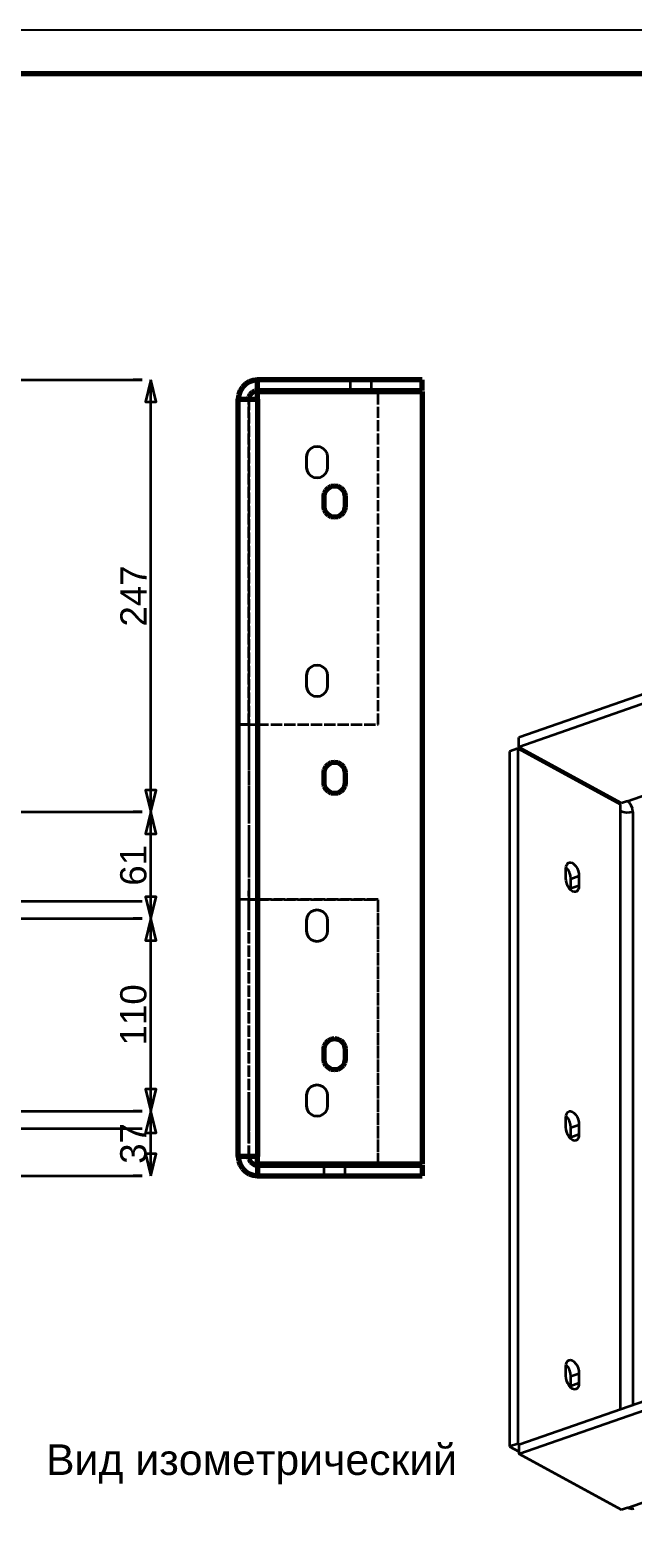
# Model space of a CAD drawing. Header units: millimetres. Extents: x 0 to 420, y 0 to 297.
# Drawn here: x 220 to 288.9, y 124.8 to 297 of the extents above; entities that cross this region are included whole.
import ezdxf
from ezdxf.enums import TextEntityAlignment as Align

# ---------------------------------------------------------------- set-up
doc = ezdxf.new("R2010")
doc.units = ezdxf.units.MM
doc.linetypes.add('DASHED', pattern=[1.524, 1.27, -0.254])
doc.styles.add('GOST', font='Arial')

msp = doc.modelspace()

# ---------------------------------------------------------------- linework, layer by layer
at = {"color": 7, "lineweight": 35}
for p, q in [((217.8, 257), (232.8, 257)), ((232.8, 257), (231.8, 257)), ((233.8, 207.6), (233.8, 257)), ((98.6, 207.6), (232.8, 207.6)), ((232.8, 207.6), (231.8, 207.6)), ((232.8, 207.6), (231.8, 207.6)), ((233.8, 195.4), (233.8, 207.6)), ((122.8, 197.4), (232.8, 197.4)), ((126.26, 195.4), (232.8, 195.4)), ((232.8, 195.4), (231.8, 195.4)), ((232.8, 195.4), (231.8, 195.4)), ((233.8, 173.4), (233.8, 195.4)), ((122.8, 173.4), (232.8, 173.4)), ((232.8, 173.4), (231.8, 173.4)), ((232.8, 173.4), (231.8, 173.4)), ((233.8, 166), (233.8, 173.4)), ((126.26, 171.4), (232.8, 171.4)), ((217.8, 166), (232.8, 166)), ((232.8, 166), (231.8, 166))]:
    msp.add_line(p, q, dxfattribs=at)
at = {"color": 1, "lineweight": 70}
for p, q in [((245.05, 256.78), (244.63, 256.52)), ((245.51, 256.94), (245.05, 256.78)), ((246, 257), (245.51, 256.94)), ((264.8, 257), (246, 257)), ((246, 255.8), (246, 257)), ((264.8, 255.8), (264.8, 257)), ((243.86, 255.29), (243.8, 254.8)), ((244.02, 255.75), (243.86, 255.29)), ((244.28, 256.17), (244.02, 255.75)), ((244.63, 256.52), (244.28, 256.17)), ((245, 254.8), (245.05, 255.11)), ((245.05, 255.11), (245.19, 255.39)), ((245.19, 255.39), (245.41, 255.61)), ((245.41, 255.61), (245.69, 255.75)), ((245.69, 255.75), (246, 255.8)), ((246, 255.66), (246, 255.8)), ((246, 255.8), (264.8, 255.8)), ((246, 254.8), (246, 255.66)), ((246, 255.66), (264.8, 255.66)), ((259.8, 255.66), (259.8, 255.8)), ((264.8, 255.66), (264.8, 167.34)), ((243.8, 168.2), (243.8, 254.8)), ((243.8, 254.8), (243.81, 254.8)), ((243.81, 254.8), (243.86, 254.8)), ((243.86, 254.8), (243.92, 254.8)), ((243.92, 254.8), (244.02, 254.8)), ((244.02, 254.8), (244.14, 254.8)), ((244.14, 254.8), (244.28, 254.8)), ((244.28, 254.8), (244.44, 254.8)), ((244.44, 254.8), (244.63, 254.8)), ((244.63, 254.8), (244.83, 254.8)), ((244.83, 254.8), (245.05, 254.8)), ((245.05, 254.8), (245.27, 254.8)), ((245.27, 254.8), (245.51, 254.8)), ((245.51, 254.8), (245.75, 254.8)), ((245.75, 254.8), (246, 254.8)), ((246, 254.8), (246, 168.2)), ((253.83, 244.41), (254.09, 244.67)), ((254.09, 244.67), (254.43, 244.84)), ((254.43, 244.84), (254.8, 244.9)), ((254.8, 244.9), (255.17, 244.84)), ((255.17, 244.84), (255.51, 244.67)), ((255.51, 244.67), (255.77, 244.41)), ((253.6, 243.7), (253.66, 244.07)), ((253.6, 242.5), (253.6, 243.7)), ((253.66, 244.07), (253.83, 244.41)), ((255.77, 244.41), (255.94, 244.07)), ((255.94, 244.07), (256, 243.7)), ((256, 243.7), (256, 242.5)), ((253.66, 242.13), (253.6, 242.5)), ((253.83, 241.79), (253.66, 242.13)), ((254.09, 241.53), (253.83, 241.79)), ((254.43, 241.36), (254.09, 241.53)), ((254.8, 241.3), (254.43, 241.36)), ((255.17, 241.36), (254.8, 241.3)), ((255.51, 241.53), (255.17, 241.36)), ((255.77, 241.79), (255.51, 241.53)), ((255.94, 242.13), (255.77, 241.79)), ((256, 242.5), (255.94, 242.13)), ((253.6, 212.1), (253.66, 212.47)), ((253.6, 210.9), (253.6, 212.1)), ((253.66, 212.47), (253.83, 212.81)), ((253.83, 212.81), (254.09, 213.07)), ((254.09, 213.07), (254.43, 213.24)), ((254.43, 213.24), (254.8, 213.3)), ((254.8, 213.3), (255.17, 213.24)), ((255.17, 213.24), (255.51, 213.07)), ((255.51, 213.07), (255.77, 212.81)), ((255.77, 212.81), (255.94, 212.47)), ((255.94, 212.47), (256, 212.1)), ((256, 212.1), (256, 210.9)), ((253.66, 210.53), (253.6, 210.9)), ((253.83, 210.19), (253.66, 210.53)), ((254.09, 209.93), (253.83, 210.19)), ((255.77, 210.19), (255.51, 209.93)), ((255.94, 210.53), (255.77, 210.19)), ((256, 210.9), (255.94, 210.53)), ((254.43, 209.76), (254.09, 209.93)), ((254.8, 209.7), (254.43, 209.76)), ((255.17, 209.76), (254.8, 209.7)), ((255.51, 209.93), (255.17, 209.76)), ((253.6, 180.5), (253.66, 180.87)), ((253.66, 180.87), (253.83, 181.21)), ((253.83, 181.21), (254.09, 181.47)), ((254.09, 181.47), (254.43, 181.64)), ((254.43, 181.64), (254.8, 181.7)), ((254.8, 181.7), (255.17, 181.64)), ((255.17, 181.64), (255.51, 181.47)), ((255.51, 181.47), (255.77, 181.21)), ((255.77, 181.21), (255.94, 180.87)), ((255.94, 180.87), (256, 180.5)), ((253.6, 179.3), (253.6, 180.5)), ((253.66, 178.93), (253.6, 179.3)), ((256, 179.3), (255.94, 178.93)), ((256, 180.5), (256, 179.3)), ((253.83, 178.59), (253.66, 178.93)), ((254.09, 178.33), (253.83, 178.59)), ((254.43, 178.16), (254.09, 178.33)), ((254.8, 178.1), (254.43, 178.16)), ((255.17, 178.16), (254.8, 178.1)), ((255.51, 178.33), (255.17, 178.16)), ((255.77, 178.59), (255.51, 178.33)), ((255.94, 178.93), (255.77, 178.59)), ((243.81, 168.2), (243.8, 168.2)), ((243.8, 168.2), (243.86, 167.71)), ((243.86, 168.2), (243.81, 168.2)), ((243.92, 168.2), (243.86, 168.2)), ((243.86, 167.71), (244.02, 167.25)), ((244.02, 168.2), (243.92, 168.2)), ((244.14, 168.2), (244.02, 168.2)), ((244.02, 167.25), (244.28, 166.83)), ((244.28, 168.2), (244.14, 168.2)), ((244.44, 168.2), (244.28, 168.2)), ((244.63, 168.2), (244.44, 168.2)), ((244.83, 168.2), (244.63, 168.2)), ((245.05, 168.2), (244.83, 168.2)), ((245, 168.2), (245.05, 167.89)), ((245.27, 168.2), (245.05, 168.2)), ((245.05, 167.89), (245.19, 167.61)), ((245.19, 167.61), (245.41, 167.39)), ((245.51, 168.2), (245.27, 168.2)), ((245.41, 167.39), (245.69, 167.25)), ((245.75, 168.2), (245.51, 168.2)), ((245.69, 167.25), (246, 167.2)), ((246, 168.2), (245.75, 168.2)), ((246, 167.34), (246, 168.2)), ((246, 167.34), (246, 167.2)), ((264.8, 167.34), (246, 167.34)), ((246, 167.2), (264.8, 167.2)), ((246, 167.2), (246, 166)), ((259.8, 167.2), (259.8, 167.34)), ((264.8, 167.2), (264.8, 166)), ((244.28, 166.83), (244.63, 166.48)), ((244.63, 166.48), (245.05, 166.22)), ((245.05, 166.22), (245.51, 166.06)), ((245.51, 166.06), (246, 166)), ((246, 166), (264.8, 166))]:
    msp.add_line(p, q, dxfattribs=at)
at = {"color": 5, "linetype": 'DASHED', "lineweight": 35}
for p, q in [((245.05, 256.78), (244.63, 256.52)), ((245.51, 256.94), (245.05, 256.78)), ((246, 257), (245.51, 256.94)), ((246, 255.8), (246, 257)), ((246, 257), (246, 255.8)), ((246, 255.8), (246, 257)), ((246, 257), (264.8, 257)), ((256.6, 257), (256.6, 255.8)), ((256.6, 257), (256.63, 257)), ((256.6, 257), (256.6, 255.8)), ((256.63, 257), (256.6, 257)), ((256.6, 257), (256.6, 255.8)), ((256.6, 257), (256.63, 257)), ((256.6, 257), (256.6, 255.8)), ((256.63, 257), (256.6, 257)), ((256.63, 257), (256.72, 257)), ((256.72, 257), (256.63, 257)), ((256.63, 257), (256.72, 257)), ((256.72, 257), (256.63, 257)), ((256.72, 257), (256.86, 257)), ((256.86, 257), (256.72, 257)), ((256.72, 257), (256.86, 257)), ((256.86, 257), (256.72, 257)), ((256.86, 257), (257.05, 257)), ((257.05, 257), (256.86, 257)), ((256.86, 257), (257.05, 257)), ((257.05, 257), (256.86, 257)), ((257.05, 257), (257.28, 257)), ((257.28, 257), (257.05, 257)), ((257.05, 257), (257.28, 257)), ((257.28, 257), (257.05, 257)), ((257.28, 257), (257.53, 257)), ((257.53, 257), (257.28, 257)), ((257.28, 257), (257.53, 257)), ((257.53, 257), (257.28, 257)), ((257.53, 257), (257.8, 257)), ((257.8, 257), (257.53, 257)), ((257.53, 257), (257.8, 257)), ((257.8, 257), (257.53, 257)), ((257.8, 257), (258.07, 257)), ((258.07, 257), (257.8, 257)), ((257.8, 257), (258.07, 257)), ((258.07, 257), (257.8, 257)), ((258.07, 257), (258.32, 257)), ((258.32, 257), (258.07, 257)), ((258.07, 257), (258.32, 257)), ((258.32, 257), (258.07, 257)), ((258.32, 257), (258.55, 257)), ((258.55, 257), (258.32, 257)), ((258.32, 257), (258.55, 257)), ((258.55, 257), (258.32, 257)), ((258.55, 257), (258.74, 257)), ((258.74, 257), (258.55, 257)), ((258.55, 257), (258.74, 257)), ((258.74, 257), (258.55, 257)), ((258.74, 257), (258.88, 257)), ((258.88, 257), (258.74, 257)), ((258.74, 257), (258.88, 257)), ((258.88, 257), (258.74, 257)), ((258.88, 257), (258.97, 257)), ((258.97, 257), (258.88, 257)), ((258.88, 257), (258.97, 257)), ((258.97, 257), (258.88, 257)), ((258.97, 257), (259, 257)), ((259, 257), (258.97, 257)), ((258.97, 257), (259, 257)), ((259, 257), (258.97, 257)), ((259, 257), (259, 255.8)), ((259, 257), (259, 255.8)), ((259, 257), (259, 255.8)), ((259, 257), (259, 255.8)), ((264.8, 255.8), (264.8, 257)), ((243.86, 255.29), (243.8, 254.8)), ((244.02, 255.75), (243.86, 255.29)), ((244.28, 256.17), (244.02, 255.75)), ((244.63, 256.52), (244.28, 256.17)), ((245, 254.8), (245.05, 255.11)), ((245.05, 255.11), (245.19, 255.39)), ((245.19, 255.39), (245.41, 255.61)), ((245.41, 255.61), (245.69, 255.75)), ((245.69, 255.75), (246, 255.8)), ((246, 255.8), (246, 254.8)), ((259.8, 255.8), (246, 255.8)), ((246, 255.8), (259.8, 255.8)), ((246, 255.8), (259.8, 255.8)), ((246, 254.8), (246, 255.66)), ((246, 255.66), (264.8, 255.66)), ((246, 254.8), (246, 255.66)), ((256.63, 255.8), (256.6, 255.8)), ((256.6, 255.8), (256.63, 255.8)), ((256.63, 255.8), (256.6, 255.8)), ((256.6, 255.8), (256.63, 255.8)), ((256.72, 255.8), (256.63, 255.8)), ((256.63, 255.8), (256.72, 255.8)), ((256.72, 255.8), (256.63, 255.8)), ((256.63, 255.8), (256.72, 255.8)), ((256.86, 255.8), (256.72, 255.8)), ((256.72, 255.8), (256.86, 255.8)), ((256.86, 255.8), (256.72, 255.8)), ((256.72, 255.8), (256.86, 255.8)), ((257.05, 255.8), (256.86, 255.8)), ((256.86, 255.8), (257.05, 255.8)), ((257.05, 255.8), (256.86, 255.8)), ((256.86, 255.8), (257.05, 255.8)), ((257.28, 255.8), (257.05, 255.8)), ((257.05, 255.8), (257.28, 255.8)), ((257.28, 255.8), (257.05, 255.8)), ((257.05, 255.8), (257.28, 255.8)), ((257.53, 255.8), (257.28, 255.8)), ((257.28, 255.8), (257.53, 255.8)), ((257.53, 255.8), (257.28, 255.8)), ((257.28, 255.8), (257.53, 255.8)), ((257.8, 255.8), (257.53, 255.8)), ((257.53, 255.8), (257.8, 255.8)), ((257.8, 255.8), (257.53, 255.8)), ((257.53, 255.8), (257.8, 255.8)), ((258.07, 255.8), (257.8, 255.8)), ((257.8, 255.8), (258.07, 255.8)), ((258.07, 255.8), (257.8, 255.8)), ((257.8, 255.8), (258.07, 255.8)), ((258.32, 255.8), (258.07, 255.8)), ((258.07, 255.8), (258.32, 255.8)), ((258.32, 255.8), (258.07, 255.8)), ((258.07, 255.8), (258.32, 255.8)), ((258.55, 255.8), (258.32, 255.8)), ((258.32, 255.8), (258.55, 255.8)), ((258.55, 255.8), (258.32, 255.8)), ((258.32, 255.8), (258.55, 255.8)), ((258.74, 255.8), (258.55, 255.8)), ((258.55, 255.8), (258.74, 255.8)), ((258.74, 255.8), (258.55, 255.8)), ((258.55, 255.8), (258.74, 255.8)), ((258.88, 255.8), (258.74, 255.8)), ((258.74, 255.8), (258.88, 255.8)), ((258.88, 255.8), (258.74, 255.8)), ((258.74, 255.8), (258.88, 255.8)), ((258.97, 255.8), (258.88, 255.8)), ((258.88, 255.8), (258.97, 255.8)), ((258.97, 255.8), (258.88, 255.8)), ((258.88, 255.8), (258.97, 255.8)), ((259, 255.8), (258.97, 255.8)), ((258.97, 255.8), (259, 255.8)), ((259, 255.8), (258.97, 255.8)), ((258.97, 255.8), (259, 255.8)), ((259.8, 217.6), (259.8, 255.8)), ((259.8, 255.8), (264.8, 255.8)), ((259.8, 217.6), (259.8, 255.66)), ((264.8, 255.66), (264.8, 167.34)), ((243.81, 254.8), (243.8, 254.8)), ((243.8, 254.8), (243.8, 217.6)), ((245, 254.8), (243.8, 254.8)), ((245, 254.8), (243.8, 254.8)), ((243.86, 254.8), (243.81, 254.8)), ((243.92, 254.8), (243.86, 254.8)), ((244.02, 254.8), (243.92, 254.8)), ((244.14, 254.8), (244.02, 254.8)), ((244.28, 254.8), (244.14, 254.8)), ((244.44, 254.8), (244.28, 254.8)), ((244.63, 254.8), (244.44, 254.8)), ((244.83, 254.8), (244.63, 254.8)), ((245.05, 254.8), (244.83, 254.8)), ((245.01, 254.8), (245, 254.8)), ((245, 217.6), (245, 254.8)), ((245, 254.8), (245, 168.2)), ((245, 254.8), (245.01, 254.8)), ((245.03, 254.8), (245.01, 254.8)), ((245.01, 254.8), (245.03, 254.8)), ((245.06, 254.8), (245.03, 254.8)), ((245.03, 254.8), (245.06, 254.8)), ((245.27, 254.8), (245.05, 254.8)), ((245.1, 254.8), (245.06, 254.8)), ((245.06, 254.8), (245.1, 254.8)), ((245.15, 254.8), (245.1, 254.8)), ((245.1, 254.8), (245.15, 254.8)), ((245.22, 254.8), (245.15, 254.8)), ((245.15, 254.8), (245.22, 254.8)), ((245.29, 254.8), (245.22, 254.8)), ((245.22, 254.8), (245.29, 254.8)), ((245.51, 254.8), (245.27, 254.8)), ((245.38, 254.8), (245.29, 254.8)), ((245.29, 254.8), (245.38, 254.8)), ((245.47, 254.8), (245.38, 254.8)), ((245.38, 254.8), (245.47, 254.8)), ((245.57, 254.8), (245.47, 254.8)), ((245.47, 254.8), (245.57, 254.8)), ((245.75, 254.8), (245.51, 254.8)), ((245.67, 254.8), (245.57, 254.8)), ((245.57, 254.8), (245.67, 254.8)), ((245.78, 254.8), (245.67, 254.8)), ((245.67, 254.8), (245.78, 254.8)), ((246, 254.8), (245.75, 254.8)), ((245.89, 254.8), (245.78, 254.8)), ((245.78, 254.8), (245.89, 254.8)), ((246, 254.8), (245.89, 254.8)), ((245.89, 254.8), (246, 254.8)), ((251.6, 248.2), (251.66, 248.57)), ((251.66, 248.57), (251.6, 248.2)), ((251.6, 248.2), (251.6, 247)), ((251.6, 247), (251.6, 248.2)), ((251.66, 248.57), (251.83, 248.91)), ((251.83, 248.91), (251.66, 248.57)), ((251.83, 248.91), (252.09, 249.17)), ((252.09, 249.17), (251.83, 248.91)), ((252.09, 249.17), (252.43, 249.34)), ((252.43, 249.34), (252.09, 249.17)), ((252.43, 249.34), (252.8, 249.4)), ((252.8, 249.4), (252.43, 249.34)), ((252.8, 249.4), (253.17, 249.34)), ((253.17, 249.34), (252.8, 249.4)), ((253.17, 249.34), (253.51, 249.17)), ((253.51, 249.17), (253.17, 249.34)), ((253.51, 249.17), (253.77, 248.91)), ((253.77, 248.91), (253.51, 249.17)), ((253.77, 248.91), (253.94, 248.57)), ((253.94, 248.57), (253.77, 248.91)), ((253.94, 248.57), (254, 248.2)), ((254, 248.2), (253.94, 248.57)), ((254, 247), (254, 248.2)), ((254, 248.2), (254, 247)), ((251.66, 246.63), (251.6, 247)), ((251.6, 247), (251.66, 246.63)), ((251.83, 246.29), (251.66, 246.63)), ((251.66, 246.63), (251.83, 246.29)), ((252.09, 246.03), (251.83, 246.29)), ((251.83, 246.29), (252.09, 246.03)), ((253.77, 246.29), (253.51, 246.03)), ((253.51, 246.03), (253.77, 246.29)), ((253.94, 246.63), (253.77, 246.29)), ((253.77, 246.29), (253.94, 246.63)), ((254, 247), (253.94, 246.63)), ((253.94, 246.63), (254, 247)), ((252.43, 245.86), (252.09, 246.03)), ((252.09, 246.03), (252.43, 245.86)), ((252.8, 245.8), (252.43, 245.86)), ((252.43, 245.86), (252.8, 245.8)), ((253.17, 245.86), (252.8, 245.8)), ((252.8, 245.8), (253.17, 245.86)), ((253.51, 246.03), (253.17, 245.86)), ((253.17, 245.86), (253.51, 246.03)), ((254.09, 244.67), (253.83, 244.41)), ((254.43, 244.84), (254.09, 244.67)), ((254.8, 244.9), (254.43, 244.84)), ((255.17, 244.84), (254.8, 244.9)), ((255.51, 244.67), (255.17, 244.84)), ((255.77, 244.41), (255.51, 244.67)), ((253.66, 244.07), (253.6, 243.7)), ((253.6, 243.7), (253.6, 242.5)), ((253.83, 244.41), (253.66, 244.07)), ((255.94, 244.07), (255.77, 244.41)), ((256, 243.7), (255.94, 244.07)), ((256, 242.5), (256, 243.7)), ((253.6, 242.5), (253.66, 242.13)), ((253.66, 242.13), (253.83, 241.79)), ((253.83, 241.79), (254.09, 241.53)), ((254.09, 241.53), (254.43, 241.36)), ((254.43, 241.36), (254.8, 241.3)), ((254.8, 241.3), (255.17, 241.36)), ((255.17, 241.36), (255.51, 241.53)), ((255.51, 241.53), (255.77, 241.79)), ((255.77, 241.79), (255.94, 242.13)), ((255.94, 242.13), (256, 242.5)), ((251.66, 223.57), (251.83, 223.91)), ((251.83, 223.91), (251.66, 223.57)), ((251.83, 223.91), (252.09, 224.17)), ((252.09, 224.17), (251.83, 223.91)), ((252.09, 224.17), (252.43, 224.34)), ((252.43, 224.34), (252.09, 224.17)), ((252.43, 224.34), (252.8, 224.4)), ((252.8, 224.4), (252.43, 224.34)), ((252.8, 224.4), (253.17, 224.34)), ((253.17, 224.34), (252.8, 224.4)), ((253.17, 224.34), (253.51, 224.17)), ((253.51, 224.17), (253.17, 224.34)), ((253.51, 224.17), (253.77, 223.91)), ((253.77, 223.91), (253.51, 224.17)), ((253.77, 223.91), (253.94, 223.57)), ((253.94, 223.57), (253.77, 223.91)), ((251.6, 223.2), (251.66, 223.57)), ((251.66, 223.57), (251.6, 223.2)), ((251.6, 223.2), (251.6, 222)), ((251.6, 222), (251.6, 223.2)), ((253.94, 223.57), (254, 223.2)), ((254, 223.2), (253.94, 223.57)), ((254, 222), (254, 223.2)), ((254, 223.2), (254, 222)), ((251.66, 221.63), (251.6, 222)), ((251.6, 222), (251.66, 221.63)), ((251.83, 221.29), (251.66, 221.63)), ((251.66, 221.63), (251.83, 221.29)), ((252.09, 221.03), (251.83, 221.29)), ((251.83, 221.29), (252.09, 221.03)), ((252.43, 220.86), (252.09, 221.03)), ((252.09, 221.03), (252.43, 220.86)), ((252.8, 220.8), (252.43, 220.86)), ((252.43, 220.86), (252.8, 220.8)), ((253.17, 220.86), (252.8, 220.8)), ((252.8, 220.8), (253.17, 220.86)), ((253.51, 221.03), (253.17, 220.86)), ((253.17, 220.86), (253.51, 221.03)), ((253.77, 221.29), (253.51, 221.03)), ((253.51, 221.03), (253.77, 221.29)), ((253.94, 221.63), (253.77, 221.29)), ((253.77, 221.29), (253.94, 221.63)), ((254, 222), (253.94, 221.63)), ((253.94, 221.63), (254, 222)), ((243.8, 217.6), (243.81, 217.6)), ((243.8, 217.6), (245, 217.6)), ((245, 217.6), (243.8, 217.6)), ((243.8, 217.35), (243.8, 217.6)), ((243.8, 216.61), (243.8, 217.35)), ((243.81, 217.6), (243.86, 217.6)), ((243.86, 217.6), (243.92, 217.6)), ((243.92, 217.6), (244.02, 217.6)), ((244.02, 217.6), (244.14, 217.6)), ((244.14, 217.6), (244.28, 217.6)), ((244.28, 217.6), (244.44, 217.6)), ((244.44, 217.6), (244.63, 217.6)), ((244.63, 217.6), (244.83, 217.6)), ((244.83, 217.6), (245.05, 217.6)), ((245, 217.6), (245.01, 217.6)), ((245, 217.6), (245, 217.35)), ((245, 217.35), (245, 216.61)), ((245.01, 217.6), (245.03, 217.6)), ((245.03, 217.6), (245.06, 217.6)), ((245.05, 217.6), (245.27, 217.6)), ((245.06, 217.6), (245.1, 217.6)), ((245.1, 217.6), (245.15, 217.6)), ((245.15, 217.6), (245.22, 217.6)), ((245.22, 217.6), (245.29, 217.6)), ((245.27, 217.6), (245.51, 217.6)), ((245.29, 217.6), (245.38, 217.6)), ((245.38, 217.6), (245.47, 217.6)), ((245.47, 217.6), (245.57, 217.6)), ((245.51, 217.6), (245.75, 217.6)), ((245.57, 217.6), (245.67, 217.6)), ((245.67, 217.6), (245.78, 217.6)), ((245.75, 217.6), (246, 217.6)), ((245.78, 217.6), (245.89, 217.6)), ((245.89, 217.6), (246, 217.6)), ((246, 217.6), (259.8, 217.6)), ((246, 217.6), (259.8, 217.6)), ((243.8, 215.42), (243.8, 216.61)), ((243.8, 213.83), (243.8, 215.42)), ((245, 216.61), (245, 215.42)), ((245, 215.42), (245, 213.83)), ((243.8, 211.94), (243.8, 213.83)), ((245, 213.83), (245, 211.94)), ((243.8, 209.83), (243.8, 211.94)), ((245, 211.94), (245, 209.83)), ((253.66, 212.47), (253.6, 212.1)), ((253.6, 212.1), (253.6, 210.9)), ((253.83, 212.81), (253.66, 212.47)), ((254.09, 213.07), (253.83, 212.81)), ((254.43, 213.24), (254.09, 213.07)), ((254.8, 213.3), (254.43, 213.24)), ((255.17, 213.24), (254.8, 213.3)), ((255.51, 213.07), (255.17, 213.24)), ((255.77, 212.81), (255.51, 213.07)), ((255.94, 212.47), (255.77, 212.81)), ((256, 212.1), (255.94, 212.47)), ((256, 210.9), (256, 212.1)), ((253.6, 210.9), (253.66, 210.53)), ((253.66, 210.53), (253.83, 210.19)), ((253.83, 210.19), (254.09, 209.93)), ((255.51, 209.93), (255.77, 210.19)), ((255.77, 210.19), (255.94, 210.53)), ((255.94, 210.53), (256, 210.9)), ((243.8, 207.6), (243.8, 209.83)), ((245, 209.83), (245, 207.6)), ((254.09, 209.93), (254.43, 209.76)), ((254.43, 209.76), (254.8, 209.7)), ((254.8, 209.7), (255.17, 209.76)), ((255.17, 209.76), (255.51, 209.93)), ((243.8, 205.37), (243.8, 207.6)), ((245, 207.6), (245, 205.37)), ((243.8, 203.26), (243.8, 205.37)), ((245, 205.37), (245, 203.26)), ((243.8, 201.37), (243.8, 203.26)), ((245, 203.26), (245, 201.37)), ((243.8, 199.78), (243.8, 201.37)), ((243.8, 198.59), (243.8, 199.78)), ((245, 201.37), (245, 199.78)), ((245, 199.78), (245, 198.59)), ((243.8, 198.58), (243.8, 198.6)), ((243.8, 198.6), (243.8, 198.6)), ((243.8, 198.6), (243.8, 198.6)), ((243.8, 198.6), (243.8, 198.59)), ((243.8, 198.59), (243.8, 198.59)), ((243.8, 198.59), (243.8, 198.58)), ((243.8, 197.85), (243.8, 198.59)), ((243.8, 198.52), (243.8, 198.58)), ((243.8, 198.58), (243.8, 198.57)), ((243.8, 198.57), (243.8, 198.56)), ((243.8, 198.56), (243.8, 198.55)), ((243.8, 198.55), (243.8, 198.53)), ((243.8, 198.53), (243.8, 198.52)), ((243.8, 198.42), (243.8, 198.52)), ((243.8, 198.52), (243.8, 198.5)), ((243.8, 198.5), (243.8, 198.48)), ((243.8, 198.48), (243.8, 198.46)), ((243.8, 198.46), (243.8, 198.44)), ((243.8, 198.44), (243.8, 196.44)), ((243.8, 198.28), (243.8, 198.42)), ((243.8, 198.11), (243.8, 198.28)), ((243.8, 197.92), (243.8, 198.11)), ((245, 198.59), (245, 198.6)), ((245, 198.6), (245, 198.6)), ((245, 198.6), (245, 198.6)), ((245, 198.6), (245, 198.58)), ((245, 198.58), (245, 198.59)), ((245, 198.59), (245, 198.59)), ((245, 198.59), (245, 197.85)), ((245, 198.57), (245, 198.58)), ((245, 198.58), (245, 198.52)), ((245, 198.56), (245, 198.57)), ((245, 198.55), (245, 198.56)), ((245, 198.53), (245, 198.55)), ((245, 198.52), (245, 198.53)), ((245, 198.5), (245, 198.52)), ((245, 198.52), (245, 198.42)), ((245, 198.48), (245, 198.5)), ((245, 198.46), (245, 198.48)), ((245, 198.44), (245, 198.46)), ((245, 196.44), (245, 198.44)), ((245, 198.42), (245, 198.28)), ((245, 198.28), (245, 198.11)), ((245, 198.11), (245, 197.92)), ((243.8, 197.71), (243.8, 197.92)), ((243.8, 197.6), (243.8, 197.85)), ((243.8, 197.49), (243.8, 197.71)), ((243.81, 197.6), (243.8, 197.6)), ((243.8, 197.6), (243.8, 168.2)), ((245, 197.6), (243.8, 197.6)), ((245, 197.6), (243.8, 197.6)), ((243.8, 197.27), (243.8, 197.49)), ((243.8, 197.05), (243.8, 197.27)), ((243.8, 196.84), (243.8, 197.05)), ((243.8, 196.65), (243.8, 196.84)), ((243.8, 196.49), (243.8, 196.65)), ((243.8, 196.36), (243.8, 196.49)), ((243.8, 196.44), (243.8, 196.31)), ((243.8, 194.36), (243.8, 196.36)), ((243.8, 196.31), (243.8, 196.15)), ((243.86, 197.6), (243.81, 197.6)), ((243.92, 197.6), (243.86, 197.6)), ((244.02, 197.6), (243.92, 197.6)), ((244.14, 197.6), (244.02, 197.6)), ((244.28, 197.6), (244.14, 197.6)), ((244.44, 197.6), (244.28, 197.6)), ((244.63, 197.6), (244.44, 197.6)), ((244.83, 197.6), (244.63, 197.6)), ((245.05, 197.6), (244.83, 197.6)), ((245, 197.92), (245, 197.71)), ((245, 197.85), (245, 197.6)), ((245, 197.71), (245, 197.49)), ((245, 197.6), (245.01, 197.6)), ((245, 168.2), (245, 197.6)), ((245, 197.49), (245, 197.27)), ((245, 197.27), (245, 197.05)), ((245, 197.05), (245, 196.84)), ((245, 196.84), (245, 196.65)), ((245, 196.65), (245, 196.49)), ((245, 196.49), (245, 196.36)), ((245, 196.31), (245, 196.44)), ((245, 196.36), (245, 194.36)), ((245, 196.15), (245, 196.31)), ((245.01, 197.6), (245.03, 197.6)), ((245.03, 197.6), (245.06, 197.6)), ((245.27, 197.6), (245.05, 197.6)), ((245.06, 197.6), (245.1, 197.6)), ((245.1, 197.6), (245.15, 197.6)), ((245.15, 197.6), (245.22, 197.6)), ((245.22, 197.6), (245.29, 197.6)), ((245.51, 197.6), (245.27, 197.6)), ((245.29, 197.6), (245.38, 197.6)), ((245.38, 197.6), (245.47, 197.6)), ((245.47, 197.6), (245.57, 197.6)), ((245.75, 197.6), (245.51, 197.6)), ((245.57, 197.6), (245.67, 197.6)), ((245.67, 197.6), (245.78, 197.6)), ((246, 197.6), (245.75, 197.6)), ((245.78, 197.6), (245.89, 197.6)), ((245.89, 197.6), (246, 197.6)), ((259.8, 197.6), (246, 197.6)), ((246, 197.6), (259.8, 197.6)), ((252.09, 196.17), (252.43, 196.34)), ((252.43, 196.34), (252.09, 196.17)), ((252.43, 196.34), (252.8, 196.4)), ((252.8, 196.4), (252.43, 196.34)), ((252.8, 196.4), (253.17, 196.34)), ((253.17, 196.34), (252.8, 196.4)), ((253.17, 196.34), (253.51, 196.17)), ((253.51, 196.17), (253.17, 196.34)), ((259.8, 167.2), (259.8, 197.6)), ((259.8, 167.34), (259.8, 197.6)), ((243.8, 196.15), (243.8, 195.96)), ((243.8, 195.96), (243.8, 195.75)), ((243.8, 195.75), (243.8, 195.53)), ((243.8, 195.53), (243.8, 195.31)), ((243.8, 195.31), (243.8, 195.09)), ((243.8, 195.09), (243.8, 194.88)), ((243.8, 194.88), (243.8, 194.69)), ((243.8, 194.69), (243.8, 194.52)), ((245, 195.96), (245, 196.15)), ((245, 195.75), (245, 195.96)), ((245, 195.53), (245, 195.75)), ((245, 195.31), (245, 195.53)), ((245, 195.09), (245, 195.31)), ((245, 194.88), (245, 195.09)), ((245, 194.69), (245, 194.88)), ((245, 194.52), (245, 194.69)), ((251.6, 195.2), (251.66, 195.57)), ((251.66, 195.57), (251.6, 195.2)), ((251.6, 195.2), (251.6, 194)), ((251.6, 194), (251.6, 195.2)), ((251.66, 195.57), (251.83, 195.91)), ((251.83, 195.91), (251.66, 195.57)), ((251.83, 195.91), (252.09, 196.17)), ((252.09, 196.17), (251.83, 195.91)), ((253.51, 196.17), (253.77, 195.91)), ((253.77, 195.91), (253.51, 196.17)), ((253.77, 195.91), (253.94, 195.57)), ((253.94, 195.57), (253.77, 195.91)), ((253.94, 195.57), (254, 195.2)), ((254, 195.2), (253.94, 195.57)), ((254, 194), (254, 195.2)), ((254, 195.2), (254, 194)), ((243.8, 194.52), (243.8, 194.38)), ((243.8, 194.38), (243.8, 194.28)), ((243.8, 194.34), (243.8, 194.36)), ((243.8, 194.32), (243.8, 194.34)), ((243.8, 194.3), (243.8, 194.32)), ((243.8, 194.28), (243.8, 194.3)), ((243.8, 194.28), (243.8, 194.22)), ((243.8, 194.27), (243.8, 194.28)), ((243.8, 194.25), (243.8, 194.27)), ((243.8, 194.24), (243.8, 194.25)), ((243.8, 194.23), (243.8, 194.24)), ((243.8, 194.22), (243.8, 194.23)), ((243.8, 194.22), (243.8, 194.2)), ((243.8, 194.21), (243.8, 194.22)), ((243.8, 194.2), (243.8, 194.21)), ((243.8, 194.21), (243.8, 194.21)), ((243.8, 194.2), (243.8, 194.2)), ((243.8, 194.2), (243.8, 194.2)), ((245, 194.38), (245, 194.52)), ((245, 194.28), (245, 194.38)), ((245, 194.36), (245, 194.34)), ((245, 194.34), (245, 194.32)), ((245, 194.32), (245, 194.3)), ((245, 194.3), (245, 194.28)), ((245, 194.28), (245, 194.27)), ((245, 194.22), (245, 194.28)), ((245, 194.27), (245, 194.25)), ((245, 194.25), (245, 194.24)), ((245, 194.24), (245, 194.23)), ((245, 194.23), (245, 194.22)), ((245, 194.22), (245, 194.21)), ((245, 194.2), (245, 194.22)), ((245, 194.21), (245, 194.21)), ((245, 194.21), (245, 194.2)), ((245, 194.2), (245, 194.2)), ((245, 194.2), (245, 194.2)), ((251.66, 193.63), (251.6, 194)), ((251.6, 194), (251.66, 193.63)), ((251.83, 193.29), (251.66, 193.63)), ((251.66, 193.63), (251.83, 193.29)), ((252.09, 193.03), (251.83, 193.29)), ((251.83, 193.29), (252.09, 193.03)), ((252.43, 192.86), (252.09, 193.03)), ((252.09, 193.03), (252.43, 192.86)), ((252.8, 192.8), (252.43, 192.86)), ((252.43, 192.86), (252.8, 192.8)), ((253.17, 192.86), (252.8, 192.8)), ((252.8, 192.8), (253.17, 192.86)), ((253.51, 193.03), (253.17, 192.86)), ((253.17, 192.86), (253.51, 193.03)), ((253.77, 193.29), (253.51, 193.03)), ((253.51, 193.03), (253.77, 193.29)), ((253.94, 193.63), (253.77, 193.29)), ((253.77, 193.29), (253.94, 193.63)), ((254, 194), (253.94, 193.63)), ((253.94, 193.63), (254, 194)), ((253.66, 180.87), (253.6, 180.5)), ((253.83, 181.21), (253.66, 180.87)), ((254.09, 181.47), (253.83, 181.21)), ((254.43, 181.64), (254.09, 181.47)), ((254.8, 181.7), (254.43, 181.64)), ((255.17, 181.64), (254.8, 181.7)), ((255.51, 181.47), (255.17, 181.64)), ((255.77, 181.21), (255.51, 181.47)), ((255.94, 180.87), (255.77, 181.21)), ((256, 180.5), (255.94, 180.87)), ((253.6, 180.5), (253.6, 179.3)), ((253.6, 179.3), (253.66, 178.93)), ((255.94, 178.93), (256, 179.3)), ((256, 179.3), (256, 180.5)), ((253.66, 178.93), (253.83, 178.59)), ((253.83, 178.59), (254.09, 178.33)), ((254.09, 178.33), (254.43, 178.16)), ((254.43, 178.16), (254.8, 178.1)), ((254.8, 178.1), (255.17, 178.16)), ((255.17, 178.16), (255.51, 178.33)), ((255.51, 178.33), (255.77, 178.59)), ((255.77, 178.59), (255.94, 178.93)), ((251.66, 175.57), (251.83, 175.91)), ((251.83, 175.91), (251.66, 175.57)), ((251.83, 175.91), (252.09, 176.17)), ((252.09, 176.17), (251.83, 175.91)), ((252.09, 176.17), (252.43, 176.34)), ((252.43, 176.34), (252.09, 176.17)), ((252.43, 176.34), (252.8, 176.4)), ((252.8, 176.4), (252.43, 176.34)), ((252.8, 176.4), (253.17, 176.34)), ((253.17, 176.34), (252.8, 176.4)), ((253.17, 176.34), (253.51, 176.17)), ((253.51, 176.17), (253.17, 176.34)), ((253.51, 176.17), (253.77, 175.91)), ((253.77, 175.91), (253.51, 176.17)), ((253.77, 175.91), (253.94, 175.57)), ((253.94, 175.57), (253.77, 175.91)), ((243.8, 174.58), (243.8, 174.6)), ((243.8, 174.6), (243.8, 174.6)), ((243.8, 174.6), (243.8, 174.6)), ((243.8, 174.6), (243.8, 174.59)), ((243.8, 174.59), (243.8, 174.59)), ((243.8, 174.59), (243.8, 174.58)), ((243.8, 174.52), (243.8, 174.58)), ((243.8, 174.58), (243.8, 174.57)), ((243.8, 174.57), (243.8, 174.56)), ((243.8, 174.56), (243.8, 174.55)), ((243.8, 174.55), (243.8, 174.53)), ((243.8, 174.53), (243.8, 174.52)), ((243.8, 174.42), (243.8, 174.52)), ((243.8, 174.52), (243.8, 174.5)), ((243.8, 174.5), (243.8, 174.48)), ((243.8, 174.48), (243.8, 174.46)), ((243.8, 174.46), (243.8, 174.44)), ((243.8, 174.44), (243.8, 172.44)), ((243.8, 174.28), (243.8, 174.42)), ((243.8, 174.11), (243.8, 174.28)), ((243.8, 173.92), (243.8, 174.11)), ((243.8, 173.71), (243.8, 173.92)), ((245, 174.59), (245, 174.6)), ((245, 174.6), (245, 174.6)), ((245, 174.6), (245, 174.6)), ((245, 174.6), (245, 174.58)), ((245, 174.58), (245, 174.59)), ((245, 174.59), (245, 174.59)), ((245, 174.57), (245, 174.58)), ((245, 174.58), (245, 174.52)), ((245, 174.56), (245, 174.57)), ((245, 174.55), (245, 174.56)), ((245, 174.53), (245, 174.55)), ((245, 174.52), (245, 174.53)), ((245, 174.5), (245, 174.52)), ((245, 174.52), (245, 174.42)), ((245, 174.48), (245, 174.5)), ((245, 174.46), (245, 174.48)), ((245, 174.44), (245, 174.46)), ((245, 172.44), (245, 174.44)), ((245, 174.42), (245, 174.28)), ((245, 174.28), (245, 174.11)), ((245, 174.11), (245, 173.92)), ((245, 173.92), (245, 173.71)), ((251.6, 175.2), (251.66, 175.57)), ((251.66, 175.57), (251.6, 175.2)), ((251.6, 175.2), (251.6, 174)), ((251.6, 174), (251.6, 175.2)), ((251.66, 173.63), (251.6, 174)), ((251.6, 174), (251.66, 173.63)), ((253.94, 175.57), (254, 175.2)), ((254, 175.2), (253.94, 175.57)), ((254, 174), (253.94, 173.63)), ((253.94, 173.63), (254, 174)), ((254, 174), (254, 175.2)), ((254, 175.2), (254, 174)), ((243.8, 173.49), (243.8, 173.71)), ((243.8, 173.27), (243.8, 173.49)), ((243.8, 173.05), (243.8, 173.27)), ((243.8, 172.84), (243.8, 173.05)), ((243.8, 172.65), (243.8, 172.84)), ((243.8, 172.49), (243.8, 172.65)), ((243.8, 172.36), (243.8, 172.49)), ((243.8, 172.44), (243.8, 172.31)), ((243.8, 170.36), (243.8, 172.36)), ((243.8, 172.31), (243.8, 172.15)), ((245, 173.71), (245, 173.49)), ((245, 173.49), (245, 173.27)), ((245, 173.27), (245, 173.05)), ((245, 173.05), (245, 172.84)), ((245, 172.84), (245, 172.65)), ((245, 172.65), (245, 172.49)), ((245, 172.49), (245, 172.36)), ((245, 172.31), (245, 172.44)), ((245, 172.36), (245, 170.36)), ((245, 172.15), (245, 172.31)), ((251.83, 173.29), (251.66, 173.63)), ((251.66, 173.63), (251.83, 173.29)), ((252.09, 173.03), (251.83, 173.29)), ((251.83, 173.29), (252.09, 173.03)), ((252.43, 172.86), (252.09, 173.03)), ((252.09, 173.03), (252.43, 172.86)), ((252.8, 172.8), (252.43, 172.86)), ((252.43, 172.86), (252.8, 172.8)), ((253.17, 172.86), (252.8, 172.8)), ((252.8, 172.8), (253.17, 172.86)), ((253.51, 173.03), (253.17, 172.86)), ((253.17, 172.86), (253.51, 173.03)), ((253.77, 173.29), (253.51, 173.03)), ((253.51, 173.03), (253.77, 173.29)), ((253.94, 173.63), (253.77, 173.29)), ((253.77, 173.29), (253.94, 173.63)), ((243.8, 172.15), (243.8, 171.96)), ((243.8, 171.96), (243.8, 171.75)), ((243.8, 171.75), (243.8, 171.53)), ((243.8, 171.53), (243.8, 171.31)), ((243.8, 171.31), (243.8, 171.09)), ((243.8, 171.09), (243.8, 170.88)), ((243.8, 170.88), (243.8, 170.69)), ((243.8, 170.69), (243.8, 170.52)), ((243.8, 170.52), (243.8, 170.38)), ((245, 171.96), (245, 172.15)), ((245, 171.75), (245, 171.96)), ((245, 171.53), (245, 171.75)), ((245, 171.31), (245, 171.53)), ((245, 171.09), (245, 171.31)), ((245, 170.88), (245, 171.09)), ((245, 170.69), (245, 170.88)), ((245, 170.52), (245, 170.69)), ((245, 170.38), (245, 170.52)), ((243.8, 170.38), (243.8, 170.28)), ((243.8, 170.34), (243.8, 170.36)), ((243.8, 170.32), (243.8, 170.34)), ((243.8, 170.3), (243.8, 170.32)), ((243.8, 170.28), (243.8, 170.3)), ((243.8, 170.28), (243.8, 170.22)), ((243.8, 170.27), (243.8, 170.28)), ((243.8, 170.25), (243.8, 170.27)), ((243.8, 170.24), (243.8, 170.25)), ((243.8, 170.23), (243.8, 170.24)), ((243.8, 170.22), (243.8, 170.23)), ((243.8, 170.22), (243.8, 170.2)), ((243.8, 170.21), (243.8, 170.22)), ((243.8, 170.2), (243.8, 170.21)), ((243.8, 170.21), (243.8, 170.21)), ((243.8, 170.2), (243.8, 170.2)), ((243.8, 170.2), (243.8, 170.2)), ((245, 170.28), (245, 170.38)), ((245, 170.36), (245, 170.34)), ((245, 170.34), (245, 170.32)), ((245, 170.32), (245, 170.3)), ((245, 170.3), (245, 170.28)), ((245, 170.28), (245, 170.27)), ((245, 170.22), (245, 170.28)), ((245, 170.27), (245, 170.25)), ((245, 170.25), (245, 170.24)), ((245, 170.24), (245, 170.23)), ((245, 170.23), (245, 170.22)), ((245, 170.22), (245, 170.21)), ((245, 170.2), (245, 170.22)), ((245, 170.21), (245, 170.21)), ((245, 170.21), (245, 170.2)), ((245, 170.2), (245, 170.2)), ((245, 170.2), (245, 170.2)), ((243.8, 168.2), (243.81, 168.2)), ((245, 168.2), (243.8, 168.2)), ((243.8, 168.2), (243.86, 167.71)), ((245, 168.2), (243.8, 168.2)), ((243.81, 168.2), (243.86, 168.2)), ((243.86, 168.2), (243.92, 168.2)), ((243.86, 167.71), (244.02, 167.25)), ((243.92, 168.2), (244.02, 168.2)), ((244.02, 168.2), (244.14, 168.2)), ((244.02, 167.25), (244.28, 166.83)), ((244.14, 168.2), (244.28, 168.2)), ((244.28, 168.2), (244.44, 168.2)), ((244.44, 168.2), (244.63, 168.2)), ((244.63, 168.2), (244.83, 168.2)), ((244.83, 168.2), (245.05, 168.2)), ((245.01, 168.2), (245, 168.2)), ((245.05, 167.89), (245, 168.2)), ((245, 168.2), (245.01, 168.2)), ((245.03, 168.2), (245.01, 168.2)), ((245.01, 168.2), (245.03, 168.2)), ((245.06, 168.2), (245.03, 168.2)), ((245.03, 168.2), (245.06, 168.2)), ((245.05, 168.2), (245.27, 168.2)), ((245.19, 167.61), (245.05, 167.89)), ((245.1, 168.2), (245.06, 168.2)), ((245.06, 168.2), (245.1, 168.2)), ((245.15, 168.2), (245.1, 168.2)), ((245.1, 168.2), (245.15, 168.2)), ((245.22, 168.2), (245.15, 168.2)), ((245.15, 168.2), (245.22, 168.2)), ((245.41, 167.39), (245.19, 167.61)), ((245.29, 168.2), (245.22, 168.2)), ((245.22, 168.2), (245.29, 168.2)), ((245.27, 168.2), (245.51, 168.2)), ((245.38, 168.2), (245.29, 168.2)), ((245.29, 168.2), (245.38, 168.2)), ((245.47, 168.2), (245.38, 168.2)), ((245.38, 168.2), (245.47, 168.2)), ((245.69, 167.25), (245.41, 167.39)), ((245.57, 168.2), (245.47, 168.2)), ((245.47, 168.2), (245.57, 168.2)), ((245.51, 168.2), (245.75, 168.2)), ((245.67, 168.2), (245.57, 168.2)), ((245.57, 168.2), (245.67, 168.2)), ((245.78, 168.2), (245.67, 168.2)), ((245.67, 168.2), (245.78, 168.2)), ((246, 167.2), (245.69, 167.25)), ((245.75, 168.2), (246, 168.2)), ((245.89, 168.2), (245.78, 168.2)), ((245.78, 168.2), (245.89, 168.2)), ((246, 168.2), (245.89, 168.2)), ((245.89, 168.2), (246, 168.2)), ((246, 168.2), (246, 167.2)), ((246, 168.2), (246, 167.34)), ((246, 168.2), (246, 167.34)), ((246, 167.34), (264.8, 167.34)), ((246, 167.2), (259.8, 167.2)), ((246, 167.2), (259.8, 167.2)), ((246, 166), (246, 167.2)), ((246, 166), (246, 167.2)), ((246, 167.2), (259.8, 167.2)), ((246, 167.2), (246, 166)), ((253.6, 166), (253.6, 167.2)), ((253.63, 167.2), (253.6, 167.2)), ((253.6, 166), (253.6, 167.2)), ((253.6, 167.2), (253.63, 167.2)), ((253.6, 166), (253.6, 167.2)), ((253.63, 167.2), (253.6, 167.2)), ((253.6, 166), (253.6, 167.2)), ((253.6, 167.2), (253.63, 167.2)), ((253.6, 166), (253.6, 167.2)), ((253.63, 167.2), (253.6, 167.2)), ((253.6, 166), (253.6, 167.2)), ((253.6, 167.2), (253.63, 167.2)), ((253.6, 166), (253.6, 167.2)), ((253.63, 167.2), (253.6, 167.2)), ((253.6, 166), (253.6, 167.2)), ((253.6, 167.2), (253.63, 167.2)), ((253.72, 167.2), (253.63, 167.2)), ((253.63, 167.2), (253.72, 167.2)), ((253.72, 167.2), (253.63, 167.2)), ((253.63, 167.2), (253.72, 167.2)), ((253.72, 167.2), (253.63, 167.2)), ((253.63, 167.2), (253.72, 167.2)), ((253.72, 167.2), (253.63, 167.2)), ((253.63, 167.2), (253.72, 167.2)), ((253.86, 167.2), (253.72, 167.2)), ((253.72, 167.2), (253.86, 167.2)), ((253.86, 167.2), (253.72, 167.2)), ((253.72, 167.2), (253.86, 167.2)), ((253.86, 167.2), (253.72, 167.2)), ((253.72, 167.2), (253.86, 167.2)), ((253.86, 167.2), (253.72, 167.2)), ((253.72, 167.2), (253.86, 167.2)), ((254.05, 167.2), (253.86, 167.2)), ((253.86, 167.2), (254.05, 167.2)), ((254.05, 167.2), (253.86, 167.2)), ((253.86, 167.2), (254.05, 167.2)), ((254.05, 167.2), (253.86, 167.2)), ((253.86, 167.2), (254.05, 167.2)), ((254.05, 167.2), (253.86, 167.2)), ((253.86, 167.2), (254.05, 167.2)), ((254.28, 167.2), (254.05, 167.2)), ((254.05, 167.2), (254.28, 167.2)), ((254.28, 167.2), (254.05, 167.2)), ((254.05, 167.2), (254.28, 167.2)), ((254.28, 167.2), (254.05, 167.2)), ((254.05, 167.2), (254.28, 167.2)), ((254.28, 167.2), (254.05, 167.2)), ((254.05, 167.2), (254.28, 167.2)), ((254.53, 167.2), (254.28, 167.2)), ((254.28, 167.2), (254.53, 167.2)), ((254.53, 167.2), (254.28, 167.2)), ((254.28, 167.2), (254.53, 167.2)), ((254.53, 167.2), (254.28, 167.2)), ((254.28, 167.2), (254.53, 167.2)), ((254.53, 167.2), (254.28, 167.2)), ((254.28, 167.2), (254.53, 167.2)), ((254.8, 167.2), (254.53, 167.2)), ((254.53, 167.2), (254.8, 167.2)), ((254.8, 167.2), (254.53, 167.2)), ((254.53, 167.2), (254.8, 167.2)), ((254.8, 167.2), (254.53, 167.2)), ((254.53, 167.2), (254.8, 167.2)), ((254.8, 167.2), (254.53, 167.2)), ((254.53, 167.2), (254.8, 167.2)), ((255.07, 167.2), (254.8, 167.2)), ((254.8, 167.2), (255.07, 167.2)), ((255.07, 167.2), (254.8, 167.2)), ((254.8, 167.2), (255.07, 167.2)), ((255.07, 167.2), (254.8, 167.2)), ((254.8, 167.2), (255.07, 167.2)), ((255.07, 167.2), (254.8, 167.2)), ((254.8, 167.2), (255.07, 167.2)), ((255.32, 167.2), (255.07, 167.2)), ((255.07, 167.2), (255.32, 167.2)), ((255.32, 167.2), (255.07, 167.2)), ((255.07, 167.2), (255.32, 167.2)), ((255.32, 167.2), (255.07, 167.2)), ((255.07, 167.2), (255.32, 167.2)), ((255.32, 167.2), (255.07, 167.2)), ((255.07, 167.2), (255.32, 167.2)), ((255.55, 167.2), (255.32, 167.2)), ((255.32, 167.2), (255.55, 167.2)), ((255.55, 167.2), (255.32, 167.2)), ((255.32, 167.2), (255.55, 167.2)), ((255.55, 167.2), (255.32, 167.2)), ((255.32, 167.2), (255.55, 167.2)), ((255.55, 167.2), (255.32, 167.2)), ((255.32, 167.2), (255.55, 167.2)), ((255.74, 167.2), (255.55, 167.2)), ((255.55, 167.2), (255.74, 167.2)), ((255.74, 167.2), (255.55, 167.2)), ((255.55, 167.2), (255.74, 167.2)), ((255.74, 167.2), (255.55, 167.2)), ((255.55, 167.2), (255.74, 167.2)), ((255.74, 167.2), (255.55, 167.2)), ((255.55, 167.2), (255.74, 167.2)), ((255.88, 167.2), (255.74, 167.2)), ((255.74, 167.2), (255.88, 167.2)), ((255.88, 167.2), (255.74, 167.2)), ((255.74, 167.2), (255.88, 167.2)), ((255.88, 167.2), (255.74, 167.2)), ((255.74, 167.2), (255.88, 167.2)), ((255.88, 167.2), (255.74, 167.2)), ((255.74, 167.2), (255.88, 167.2)), ((255.97, 167.2), (255.88, 167.2)), ((255.88, 167.2), (255.97, 167.2)), ((255.97, 167.2), (255.88, 167.2)), ((255.88, 167.2), (255.97, 167.2)), ((255.97, 167.2), (255.88, 167.2)), ((255.88, 167.2), (255.97, 167.2)), ((255.97, 167.2), (255.88, 167.2)), ((255.88, 167.2), (255.97, 167.2)), ((256, 167.2), (255.97, 167.2)), ((255.97, 167.2), (256, 167.2)), ((256, 167.2), (255.97, 167.2)), ((255.97, 167.2), (256, 167.2)), ((256, 167.2), (255.97, 167.2)), ((255.97, 167.2), (256, 167.2)), ((256, 167.2), (255.97, 167.2)), ((255.97, 167.2), (256, 167.2)), ((256, 166), (256, 167.2)), ((256, 166), (256, 167.2)), ((256, 166), (256, 167.2)), ((256, 166), (256, 167.2)), ((256, 166), (256, 167.2)), ((256, 166), (256, 167.2)), ((256, 166), (256, 167.2)), ((256, 166), (256, 167.2)), ((259.8, 167.2), (264.8, 167.2)), ((264.8, 167.2), (264.8, 166)), ((244.28, 166.83), (244.63, 166.48)), ((244.63, 166.48), (245.05, 166.22)), ((245.05, 166.22), (245.51, 166.06)), ((245.51, 166.06), (246, 166)), ((264.8, 166), (246, 166)), ((253.6, 166), (253.63, 166)), ((253.63, 166), (253.6, 166)), ((253.6, 166), (253.63, 166)), ((253.63, 166), (253.6, 166)), ((253.6, 166), (253.63, 166)), ((253.63, 166), (253.6, 166)), ((253.6, 166), (253.63, 166)), ((253.63, 166), (253.6, 166)), ((253.63, 166), (253.72, 166)), ((253.72, 166), (253.63, 166)), ((253.63, 166), (253.72, 166)), ((253.72, 166), (253.63, 166)), ((253.63, 166), (253.72, 166)), ((253.72, 166), (253.63, 166)), ((253.63, 166), (253.72, 166)), ((253.72, 166), (253.63, 166)), ((253.72, 166), (253.86, 166)), ((253.86, 166), (253.72, 166)), ((253.72, 166), (253.86, 166)), ((253.86, 166), (253.72, 166)), ((253.72, 166), (253.86, 166)), ((253.86, 166), (253.72, 166)), ((253.72, 166), (253.86, 166)), ((253.86, 166), (253.72, 166)), ((253.86, 166), (254.05, 166)), ((254.05, 166), (253.86, 166)), ((253.86, 166), (254.05, 166)), ((254.05, 166), (253.86, 166)), ((253.86, 166), (254.05, 166)), ((254.05, 166), (253.86, 166)), ((253.86, 166), (254.05, 166)), ((254.05, 166), (253.86, 166)), ((254.05, 166), (254.28, 166)), ((254.28, 166), (254.05, 166)), ((254.05, 166), (254.28, 166)), ((254.28, 166), (254.05, 166)), ((254.05, 166), (254.28, 166)), ((254.28, 166), (254.05, 166)), ((254.05, 166), (254.28, 166)), ((254.28, 166), (254.05, 166)), ((254.28, 166), (254.53, 166)), ((254.53, 166), (254.28, 166)), ((254.28, 166), (254.53, 166)), ((254.53, 166), (254.28, 166)), ((254.28, 166), (254.53, 166)), ((254.53, 166), (254.28, 166)), ((254.28, 166), (254.53, 166)), ((254.53, 166), (254.28, 166)), ((254.53, 166), (254.8, 166)), ((254.8, 166), (254.53, 166)), ((254.53, 166), (254.8, 166)), ((254.8, 166), (254.53, 166)), ((254.53, 166), (254.8, 166)), ((254.8, 166), (254.53, 166)), ((254.53, 166), (254.8, 166)), ((254.8, 166), (254.53, 166)), ((254.8, 166), (255.07, 166)), ((255.07, 166), (254.8, 166)), ((254.8, 166), (255.07, 166)), ((255.07, 166), (254.8, 166)), ((254.8, 166), (255.07, 166)), ((255.07, 166), (254.8, 166)), ((254.8, 166), (255.07, 166)), ((255.07, 166), (254.8, 166)), ((255.07, 166), (255.32, 166)), ((255.32, 166), (255.07, 166)), ((255.07, 166), (255.32, 166)), ((255.32, 166), (255.07, 166)), ((255.07, 166), (255.32, 166)), ((255.32, 166), (255.07, 166)), ((255.07, 166), (255.32, 166)), ((255.32, 166), (255.07, 166)), ((255.32, 166), (255.55, 166)), ((255.55, 166), (255.32, 166)), ((255.32, 166), (255.55, 166)), ((255.55, 166), (255.32, 166)), ((255.32, 166), (255.55, 166)), ((255.55, 166), (255.32, 166)), ((255.32, 166), (255.55, 166)), ((255.55, 166), (255.32, 166)), ((255.55, 166), (255.74, 166)), ((255.74, 166), (255.55, 166)), ((255.55, 166), (255.74, 166)), ((255.74, 166), (255.55, 166)), ((255.55, 166), (255.74, 166)), ((255.74, 166), (255.55, 166)), ((255.55, 166), (255.74, 166)), ((255.74, 166), (255.55, 166)), ((255.74, 166), (255.88, 166)), ((255.88, 166), (255.74, 166)), ((255.74, 166), (255.88, 166)), ((255.88, 166), (255.74, 166)), ((255.74, 166), (255.88, 166)), ((255.88, 166), (255.74, 166)), ((255.74, 166), (255.88, 166)), ((255.88, 166), (255.74, 166)), ((255.88, 166), (255.97, 166)), ((255.97, 166), (255.88, 166)), ((255.88, 166), (255.97, 166)), ((255.97, 166), (255.88, 166)), ((255.88, 166), (255.97, 166)), ((255.97, 166), (255.88, 166)), ((255.88, 166), (255.97, 166)), ((255.97, 166), (255.88, 166)), ((255.97, 166), (256, 166)), ((256, 166), (255.97, 166)), ((255.97, 166), (256, 166)), ((256, 166), (255.97, 166)), ((255.97, 166), (256, 166)), ((256, 166), (255.97, 166)), ((255.97, 166), (256, 166)), ((256, 166), (255.97, 166))]:
    msp.add_line(p, q, dxfattribs=at)
at = {"color": 1, "lineweight": 35}
for p, q in [((393.18, 257), (275.85, 216.1)), ((393.18, 255.92), (275.85, 215.02)), ((288.26, 208.85), (396.3, 246.52)), ((275.85, 215.02), (275.85, 216.1)), ((275.74, 214.85), (274.8, 214.52)), ((274.8, 214.52), (274.8, 135.03)), ((275.74, 214.85), (275.74, 135.36)), ((287.48, 208.45), (275.74, 214.85)), ((287.59, 208.62), (275.85, 215.02)), ((287.48, 207.68), (287.48, 208.45)), ((288.26, 208.85), (287.59, 208.62)), ((288.5, 208.66), (288.26, 208.85)), ((288.7, 208.35), (288.5, 208.66)), ((288.84, 207.98), (288.7, 208.35)), ((287.78, 207.57), (287.48, 207.68)), ((287.48, 139.33), (287.48, 207.68)), ((288.15, 207.52), (287.78, 207.57)), ((288.54, 207.54), (288.15, 207.52)), ((288.89, 207.61), (288.54, 207.54)), ((288.89, 207.61), (288.84, 207.98)), ((288.89, 207.61), (288.89, 139.82)), ((281.26, 201.35), (281.33, 201.57)), ((281.33, 201.57), (281.44, 201.73)), ((281.44, 201.73), (281.59, 201.82)), ((281.59, 201.82), (281.77, 201.84)), ((281.77, 201.84), (281.97, 201.77)), ((281.97, 201.77), (282.16, 201.64)), ((282.16, 201.64), (282.35, 201.43)), ((281.23, 201.09), (281.26, 201.35)), ((281.23, 200.01), (281.23, 201.09)), ((281.26, 199.72), (281.23, 200.01)), ((281.47, 201.02), (281.25, 201.29)), ((281.64, 200.69), (281.47, 201.02)), ((281.76, 200.32), (281.64, 200.69)), ((281.8, 199.95), (281.76, 200.32)), ((281.8, 199.95), (282.73, 200.28)), ((281.8, 198.87), (281.8, 199.95)), ((282.35, 201.43), (282.51, 201.17)), ((282.51, 201.17), (282.63, 200.88)), ((282.63, 200.88), (282.71, 200.58)), ((282.71, 200.58), (282.73, 200.28)), ((282.73, 200.28), (282.73, 199.2)), ((281.34, 199.41), (281.26, 199.72)), ((281.46, 199.12), (281.34, 199.41)), ((281.62, 198.86), (281.46, 199.12)), ((281.8, 198.65), (281.62, 198.86)), ((281.78, 198.67), (281.8, 198.87)), ((281.8, 198.87), (282.73, 199.2)), ((282, 198.52), (281.8, 198.65)), ((282.2, 198.45), (282, 198.52)), ((282.38, 198.47), (282.2, 198.45)), ((282.53, 198.56), (282.38, 198.47)), ((282.64, 198.72), (282.53, 198.56)), ((282.71, 198.94), (282.64, 198.72)), ((282.73, 199.2), (282.71, 198.94)), ((275.85, 135.27), (393.18, 176.17)), ((275.85, 134.19), (393.18, 175.09)), ((281.23, 172.65), (281.26, 172.91)), ((281.23, 171.57), (281.23, 172.65)), ((281.47, 172.58), (281.25, 172.85)), ((281.26, 172.91), (281.33, 173.13)), ((281.33, 173.13), (281.44, 173.28)), ((281.44, 173.28), (281.59, 173.38)), ((281.64, 172.25), (281.47, 172.58)), ((281.59, 173.38), (281.77, 173.39)), ((281.76, 171.87), (281.64, 172.25)), ((281.77, 173.39), (281.97, 173.33)), ((281.97, 173.33), (282.16, 173.19)), ((282.16, 173.19), (282.35, 172.99)), ((282.35, 172.99), (282.51, 172.73)), ((282.51, 172.73), (282.63, 172.44)), ((282.63, 172.44), (282.71, 172.13)), ((281.26, 171.27), (281.23, 171.57)), ((281.34, 170.97), (281.26, 171.27)), ((281.46, 170.68), (281.34, 170.97)), ((281.62, 170.42), (281.46, 170.68)), ((281.8, 171.51), (281.76, 171.87)), ((281.8, 171.51), (282.73, 171.83)), ((281.8, 170.43), (281.8, 171.51)), ((281.8, 170.43), (282.73, 170.75)), ((282.71, 170.5), (282.64, 170.28)), ((282.71, 172.13), (282.73, 171.83)), ((282.73, 170.75), (282.71, 170.5)), ((282.73, 171.83), (282.73, 170.75)), ((281.8, 170.21), (281.62, 170.42)), ((281.78, 170.23), (281.8, 170.43)), ((282, 170.07), (281.8, 170.21)), ((282.2, 170.01), (282, 170.07)), ((282.38, 170.03), (282.2, 170.01)), ((282.53, 170.12), (282.38, 170.03)), ((282.64, 170.28), (282.53, 170.12)), ((288.26, 128.03), (404.14, 168.42)), ((281.26, 144.47), (281.33, 144.68)), ((281.33, 144.68), (281.44, 144.84)), ((281.44, 144.84), (281.59, 144.93)), ((281.59, 144.93), (281.77, 144.95)), ((281.77, 144.95), (281.97, 144.89)), ((281.97, 144.89), (282.16, 144.75)), ((282.16, 144.75), (282.35, 144.55)), ((281.23, 144.21), (281.26, 144.47)), ((281.23, 143.13), (281.23, 144.21)), ((281.26, 142.83), (281.23, 143.13)), ((281.47, 144.14), (281.25, 144.41)), ((281.64, 143.8), (281.47, 144.14)), ((281.76, 143.43), (281.64, 143.8)), ((281.8, 143.07), (281.76, 143.43)), ((281.8, 143.07), (282.73, 143.39)), ((281.8, 141.99), (281.8, 143.07)), ((282.35, 144.55), (282.51, 144.29)), ((282.51, 144.29), (282.63, 144)), ((282.63, 144), (282.71, 143.69)), ((282.71, 143.69), (282.73, 143.39)), ((282.73, 143.39), (282.73, 142.31)), ((281.34, 142.53), (281.26, 142.83)), ((281.46, 142.23), (281.34, 142.53)), ((281.62, 141.98), (281.46, 142.23)), ((281.8, 141.77), (281.62, 141.98)), ((281.78, 141.79), (281.8, 141.99)), ((281.8, 141.99), (282.73, 142.31)), ((282, 141.63), (281.8, 141.77)), ((282.2, 141.57), (282, 141.63)), ((282.38, 141.59), (282.2, 141.57)), ((282.53, 141.68), (282.38, 141.59)), ((282.64, 141.84), (282.53, 141.68)), ((282.71, 142.05), (282.64, 141.84)), ((282.73, 142.31), (282.71, 142.05)), ((275.74, 135.36), (274.8, 135.03)), ((274.8, 135.03), (275.85, 134.46)), ((275.88, 135.28), (275.74, 135.36)), ((275.85, 135.27), (275.85, 134.19)), ((287.59, 127.79), (275.85, 134.19)), ((288.26, 128.03), (287.59, 127.79)), ((288.45, 127.94), (288.26, 128.03)), ((288.64, 127.9), (288.45, 127.94)), ((288.82, 127.89), (288.64, 127.9)), ((288.99, 127.93), (288.82, 127.89))]:
    msp.add_line(p, q, dxfattribs=at)
at = {"color": 7, "lineweight": 25}
msp.add_lwpolyline([(0, 0), (420, 0), (420, 297), (0, 297)], close=True, dxfattribs=at)
at = {"color": 7, "lineweight": 70}
msp.add_lwpolyline([(20, 5), (415, 5), (415, 292), (20, 292)], close=True, dxfattribs=at)
at = {"color": 7, "lineweight": 35}
for points in [[(233.8, 257), (233.18, 254.5), (234.43, 254.5)], [(233.8, 207.6), (234.43, 210.1), (233.18, 210.1)], [(233.8, 207.6), (233.18, 205.1), (234.43, 205.1)], [(233.8, 195.4), (234.43, 197.9), (233.18, 197.9)], [(233.8, 195.4), (233.18, 192.9), (234.43, 192.9)], [(233.8, 173.4), (234.43, 175.9), (233.18, 175.9)], [(233.8, 173.4), (233.18, 170.9), (234.43, 170.9)], [(233.8, 166), (234.43, 168.5), (233.18, 168.5)]]:
    msp.add_lwpolyline(points, close=True, dxfattribs=at)

# ---------------------------------------------------------------- texts
at = {"color": 7, "style": 'GOST'}
for s, p in [('247', (231.8, 232.3)), ('61', (231.8, 201.5)), ('110', (231.8, 184.4)), ('37', (231.8, 169.7))]:
    msp.add_text(s, height=3, rotation=90, dxfattribs=at).set_placement(p, align=Align.MIDDLE)
at = {"color": 3, "style": 'GOST'}
msp.add_text('Вид изометрический', height=3.5, dxfattribs=at).set_placement((268.8, 131.79), align=Align.RIGHT)

doc.saveas('drawing.dxf')
